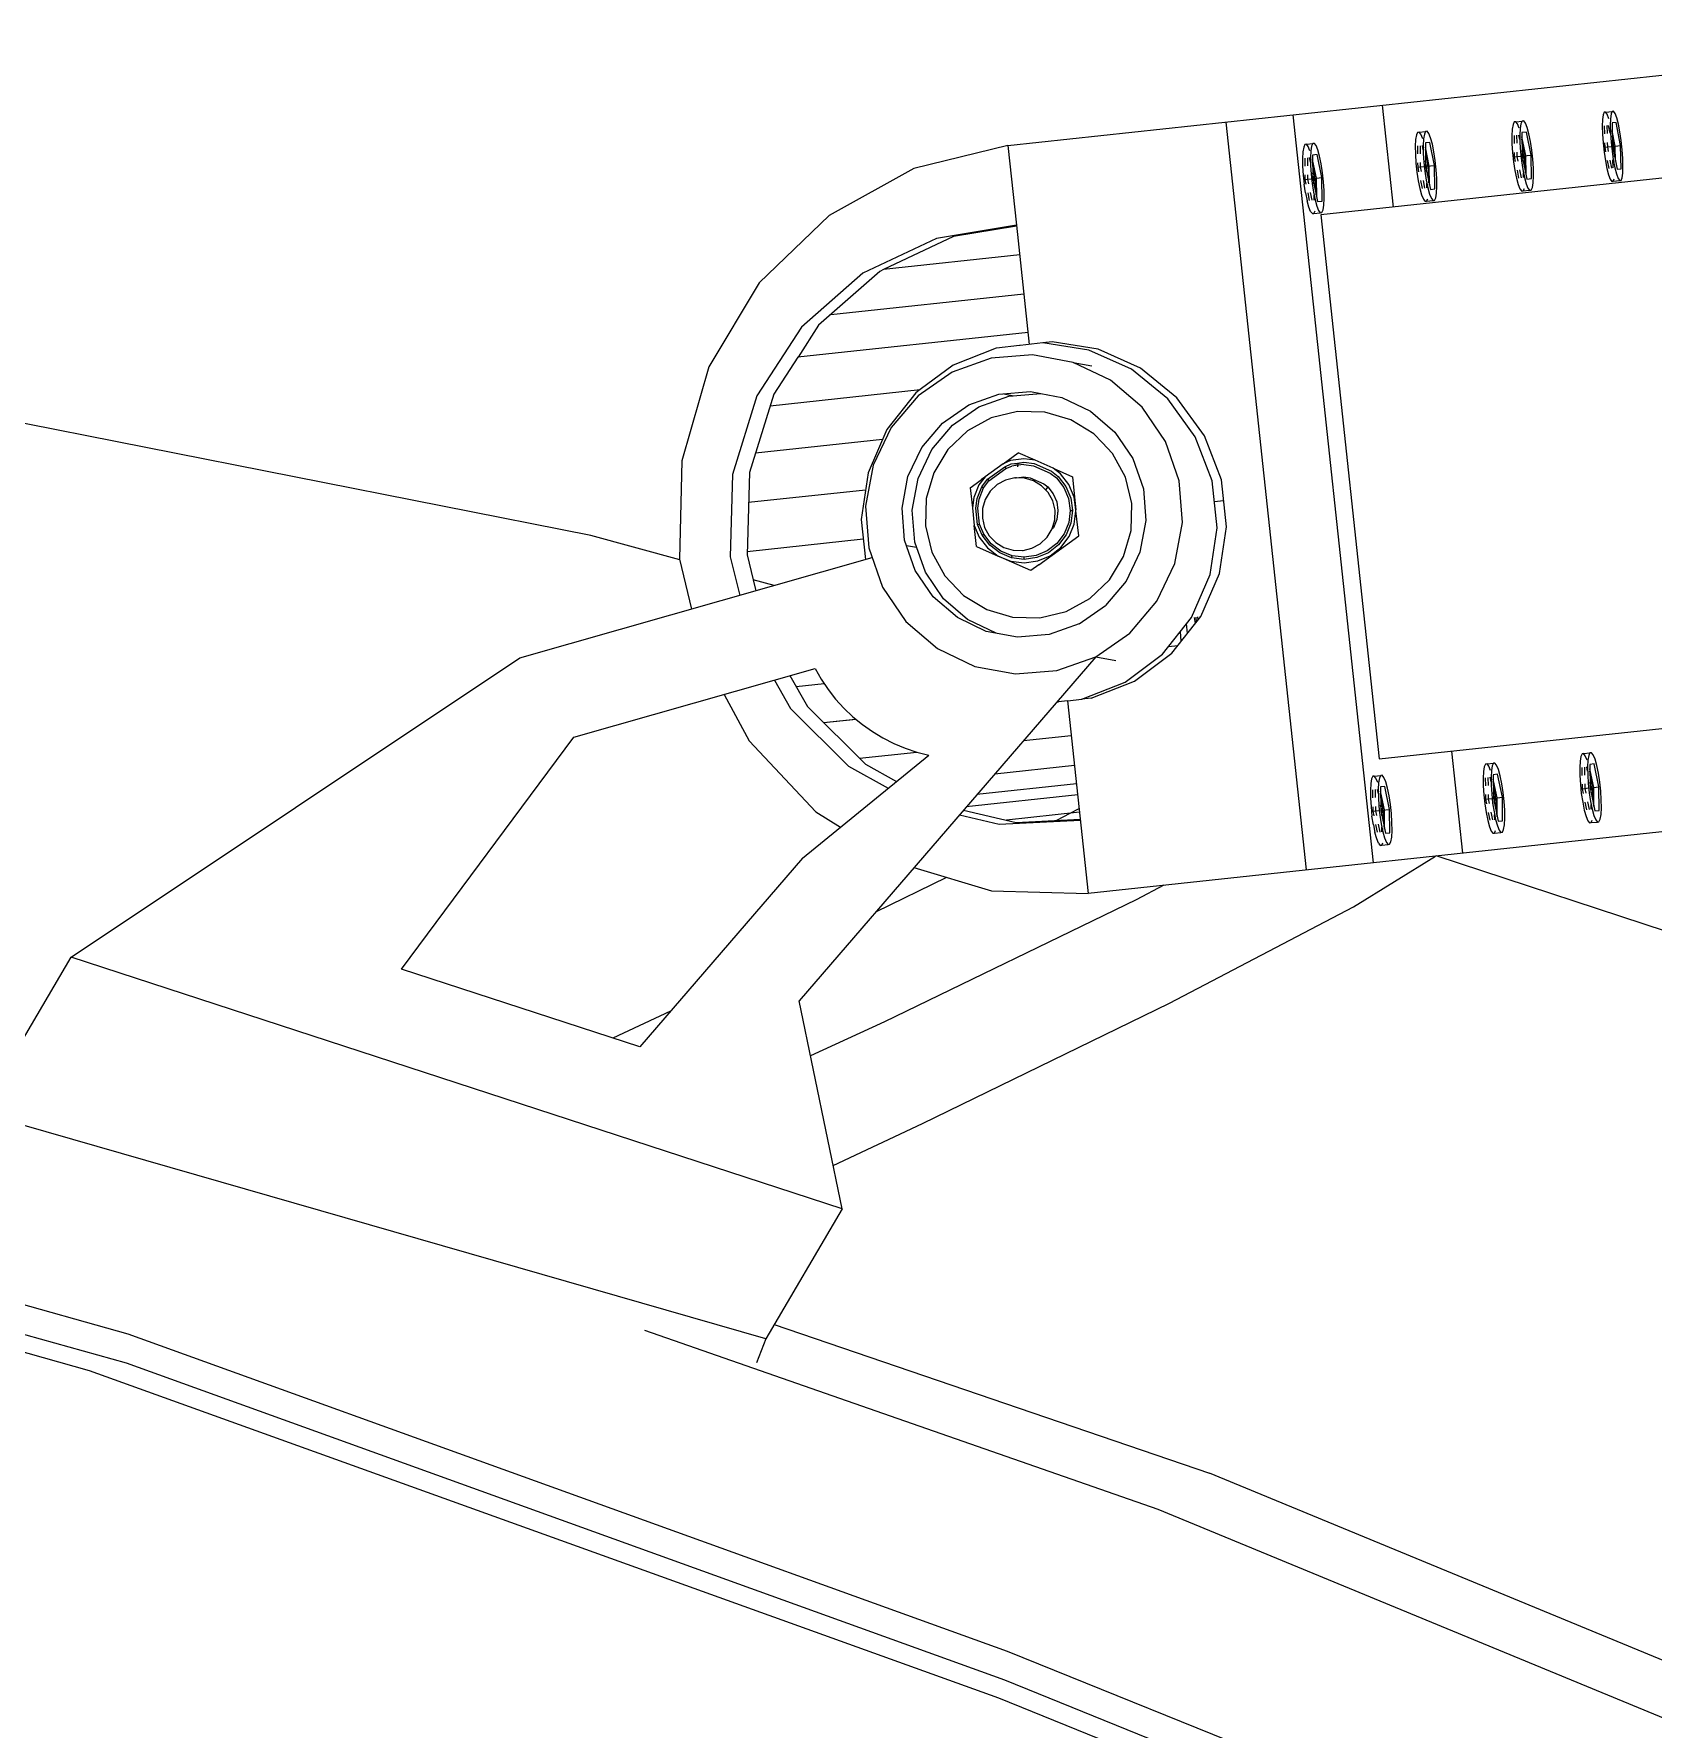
# Model space of a CAD drawing. Header units: millimetres. Extents: x 1010 to 1494, y -119 to 564.
# Drawn here: x 1394.0381 to 1394.1791, y 476.6996 to 476.8472 of the extents above; entities that cross this region are included whole.
import ezdxf

# ---------------------------------------------------------------- set-up
doc = ezdxf.new("R2010")
doc.units = ezdxf.units.MM
doc.layers.get('0').update_dxf_attribs({"lineweight": 9})
doc.layers.add('Edges', color=7, linetype='Continuous', lineweight=9)

# ---------------------------------------------------------------- blocks, each defined once
blk = doc.blocks.new('rs')
at = {"layer": 'Edges'}
for p, q in [((-69.0838, 47.9361), (-73.3637, 47.9361)), ((-70.6278, 47.9361), (-70.6278, 47.5155)), ((-70.259, 47.9361), (-70.259, 44.8514)), ((-69.9825, 47.9361), (-69.9825, 44.8514)), ((-69.0838, 47.9361), (-69.0838, 47.6075)), ((-69.0838, 47.9361), (-68.6902, 47.8836)), ((-68.6902, 47.8836), (-68.3235, 47.7295)), ((-71.5831, 47.7556), (-71.5792, 47.7819)), ((-71.5827, 47.6675), (-71.5745, 47.7632)), ((-71.5792, 47.7819), (-71.5744, 47.8005)), ((-71.5745, 47.7632), (-71.5582, 47.7632)), ((-71.5744, 47.8005), (-71.569, 47.81)), ((-71.569, 47.81), (-71.5634, 47.8099)), ((-71.5362, 47.81), (-71.5634, 47.8099)), ((-71.5634, 47.8099), (-71.5581, 47.8)), ((-71.5582, 47.7632), (-71.55, 47.6675)), ((-71.5581, 47.8), (-71.5533, 47.781)), ((-71.5533, 47.781), (-71.5494, 47.7544)), ((-71.5464, 47.7819), (-71.5416, 47.8005)), ((-71.5416, 47.8005), (-71.5362, 47.81)), ((-71.5362, 47.81), (-71.5306, 47.8098)), ((-71.5306, 47.8098), (-71.5253, 47.8)), ((-71.5253, 47.8), (-71.5205, 47.781)), ((-71.5205, 47.781), (-71.5166, 47.7544)), ((-71.2141, 47.7556), (-71.2097, 47.7819)), ((-71.2136, 47.6675), (-71.2044, 47.7632)), ((-71.2097, 47.7819), (-71.2042, 47.8005)), ((-71.2044, 47.7632), (-71.1859, 47.7632)), ((-71.2042, 47.8005), (-71.1982, 47.81)), ((-71.1982, 47.81), (-71.1919, 47.8098)), ((-71.1655, 47.81), (-71.1919, 47.8098)), ((-71.1919, 47.8098), (-71.1859, 47.8)), ((-71.1859, 47.8), (-71.1805, 47.781)), ((-71.1859, 47.7632), (-71.1767, 47.6675)), ((-71.1805, 47.781), (-71.1761, 47.7544)), ((-71.177, 47.7819), (-71.1715, 47.8005)), ((-71.1715, 47.8005), (-71.1655, 47.81)), ((-71.1655, 47.81), (-71.1592, 47.8098)), ((-71.1592, 47.8098), (-71.1532, 47.8)), ((-71.1532, 47.8), (-71.1478, 47.781)), ((-71.1478, 47.781), (-71.1434, 47.7544)), ((-70.8156, 47.7556), (-70.8112, 47.7819)), ((-70.8151, 47.6675), (-70.8059, 47.7632)), ((-70.8112, 47.7819), (-70.8057, 47.8005)), ((-70.8059, 47.7632), (-70.7875, 47.7632)), ((-70.8057, 47.8005), (-70.7997, 47.81)), ((-70.7997, 47.81), (-70.7934, 47.8098)), ((-70.767, 47.81), (-70.7934, 47.8098)), ((-70.7934, 47.8098), (-70.7874, 47.8)), ((-70.7875, 47.7632), (-70.7783, 47.6675)), ((-70.7874, 47.8), (-70.782, 47.781)), ((-70.782, 47.781), (-70.7776, 47.7544)), ((-70.7785, 47.7819), (-70.773, 47.8005)), ((-70.773, 47.8005), (-70.767, 47.81)), ((-70.767, 47.81), (-70.7607, 47.8098)), ((-70.7607, 47.8098), (-70.7547, 47.8)), ((-70.7547, 47.8), (-70.7493, 47.781)), ((-70.7493, 47.781), (-70.7449, 47.7544)), ((-70.3504, 47.7556), (-70.3459, 47.7819)), ((-70.3499, 47.6675), (-70.3407, 47.7632)), ((-70.3459, 47.7819), (-70.3405, 47.8005)), ((-70.3407, 47.7632), (-70.3222, 47.7632)), ((-70.3405, 47.8005), (-70.3345, 47.81)), ((-70.3345, 47.81), (-70.3282, 47.8098)), ((-70.3018, 47.81), (-70.3282, 47.8098)), ((-70.3282, 47.8098), (-70.3222, 47.8)), ((-70.3222, 47.8), (-70.3168, 47.781)), ((-70.3222, 47.7632), (-70.313, 47.6675)), ((-70.3168, 47.781), (-70.3124, 47.7544)), ((-70.3132, 47.7819), (-70.3078, 47.8005)), ((-70.3078, 47.8005), (-70.3018, 47.81)), ((-70.3018, 47.81), (-70.2955, 47.8098)), ((-70.2955, 47.8098), (-70.2895, 47.8)), ((-70.2895, 47.8), (-70.2841, 47.781)), ((-70.2841, 47.781), (-70.2797, 47.7544)), ((-71.5874, 47.687), (-71.5859, 47.7232)), ((-71.5859, 47.7232), (-71.5831, 47.7556)), ((-71.5608, 47.6675), (-71.5554, 47.7308)), ((-71.5546, 47.687), (-71.5536, 47.7102)), ((-71.5494, 47.7544), (-71.5467, 47.7218)), ((-71.5467, 47.7218), (-71.5453, 47.6855)), ((-71.5452, 47.7218), (-71.5425, 47.7544)), ((-71.5355, 47.7544), (-71.5328, 47.7218)), ((-71.5246, 47.7544), (-71.5218, 47.7218)), ((-71.5166, 47.7544), (-71.5139, 47.7218)), ((-71.5139, 47.7218), (-71.5125, 47.6855)), ((-71.2189, 47.687), (-71.2173, 47.7232)), ((-71.2173, 47.7232), (-71.2141, 47.7556)), ((-71.1918, 47.6675), (-71.1843, 47.7457)), ((-71.1862, 47.687), (-71.1846, 47.7232)), ((-71.1846, 47.7232), (-71.1833, 47.7359)), ((-71.1809, 47.6675), (-71.1788, 47.6891)), ((-71.1761, 47.7544), (-71.173, 47.7218)), ((-71.1743, 47.7359), (-71.1725, 47.7544)), ((-71.173, 47.7218), (-71.1714, 47.6855)), ((-71.1633, 47.7544), (-71.1602, 47.7218)), ((-71.1524, 47.7544), (-71.1493, 47.7218)), ((-71.1434, 47.7544), (-71.1403, 47.7218)), ((-71.1403, 47.7218), (-71.1387, 47.6855)), ((-70.8204, 47.687), (-70.8188, 47.7232)), ((-70.8188, 47.7232), (-70.8156, 47.7556)), ((-70.7933, 47.6675), (-70.7858, 47.7457)), ((-70.7877, 47.687), (-70.7861, 47.7232)), ((-70.7861, 47.7232), (-70.7848, 47.7359)), ((-70.7824, 47.6675), (-70.7803, 47.6891)), ((-70.7776, 47.7544), (-70.7745, 47.7218)), ((-70.7758, 47.7359), (-70.7741, 47.7544)), ((-70.7745, 47.7218), (-70.7729, 47.6855)), ((-70.7648, 47.7544), (-70.7617, 47.7218)), ((-70.7539, 47.7544), (-70.7508, 47.7218)), ((-70.7449, 47.7544), (-70.7418, 47.7218)), ((-70.7418, 47.7218), (-70.7402, 47.6855)), ((-70.3552, 47.687), (-70.3535, 47.7232)), ((-70.3535, 47.7232), (-70.3504, 47.7556)), ((-70.3281, 47.6675), (-70.3206, 47.7457)), ((-70.3225, 47.687), (-70.3208, 47.7232)), ((-70.3208, 47.7232), (-70.3196, 47.7359)), ((-70.3172, 47.6675), (-70.3151, 47.6891)), ((-70.3124, 47.7544), (-70.3093, 47.7218)), ((-70.3106, 47.7359), (-70.3088, 47.7544)), ((-70.3093, 47.7218), (-70.3077, 47.6855)), ((-70.2996, 47.7544), (-70.2965, 47.7218)), ((-70.2887, 47.7544), (-70.2856, 47.7218)), ((-70.2797, 47.7544), (-70.2766, 47.7218)), ((-70.2766, 47.7218), (-70.275, 47.6855)), ((-68.3235, 47.7295), (-68.0085, 47.4844)), ((-71.5874, 47.6495), (-71.5874, 47.687)), ((-71.586, 47.6132), (-71.5874, 47.6495)), ((-71.5745, 47.5718), (-71.5827, 47.6675)), ((-71.5608, 47.6675), (-71.5827, 47.6675)), ((-71.5554, 47.6041), (-71.5608, 47.6675)), ((-71.55, 47.6675), (-71.5608, 47.6675)), ((-71.55, 47.6675), (-71.5582, 47.5718)), ((-71.5546, 47.6495), (-71.5546, 47.687)), ((-71.5537, 47.6247), (-71.5546, 47.6495)), ((-71.5453, 47.648), (-71.5468, 47.6118)), ((-71.5453, 47.6855), (-71.5453, 47.648)), ((-71.5172, 47.6675), (-71.5453, 47.6675)), ((-71.5281, 47.6675), (-71.5298, 47.648)), ((-71.5297, 47.6855), (-71.5281, 47.6675)), ((-71.5172, 47.6675), (-71.5189, 47.648)), ((-71.5187, 47.6855), (-71.5172, 47.6675)), ((-71.5125, 47.648), (-71.514, 47.6118)), ((-71.5125, 47.6855), (-71.5125, 47.648)), ((-71.2189, 47.6495), (-71.2189, 47.687)), ((-71.2174, 47.6132), (-71.2189, 47.6495)), ((-71.2044, 47.5718), (-71.2136, 47.6675)), ((-71.1809, 47.6675), (-71.2136, 47.6675)), ((-71.1843, 47.5892), (-71.1918, 47.6675)), ((-71.1862, 47.6495), (-71.1862, 47.687)), ((-71.1847, 47.6132), (-71.1862, 47.6495)), ((-71.1767, 47.6675), (-71.1859, 47.5718)), ((-71.1788, 47.6458), (-71.1809, 47.6675)), ((-71.1714, 47.648), (-71.1731, 47.6118)), ((-71.1714, 47.6855), (-71.1714, 47.648)), ((-71.144, 47.6675), (-71.1714, 47.6675)), ((-71.1549, 47.6675), (-71.1568, 47.648)), ((-71.1567, 47.6855), (-71.1549, 47.6675)), ((-71.144, 47.6675), (-71.1459, 47.648)), ((-71.1458, 47.6855), (-71.144, 47.6675)), ((-71.1387, 47.648), (-71.1404, 47.6118)), ((-71.1387, 47.6855), (-71.1387, 47.648)), ((-70.8205, 47.6495), (-70.8204, 47.687)), ((-70.8189, 47.6132), (-70.8205, 47.6495)), ((-70.8059, 47.5718), (-70.8151, 47.6675)), ((-70.7824, 47.6675), (-70.8151, 47.6675)), ((-70.7858, 47.5892), (-70.7933, 47.6675)), ((-70.7878, 47.6495), (-70.7877, 47.687)), ((-70.7862, 47.6132), (-70.7878, 47.6495)), ((-70.7783, 47.6675), (-70.7875, 47.5718)), ((-70.7803, 47.6458), (-70.7824, 47.6675)), ((-70.7729, 47.648), (-70.7746, 47.6118)), ((-70.7729, 47.6855), (-70.7729, 47.648)), ((-70.7456, 47.6675), (-70.7729, 47.6675)), ((-70.7565, 47.6675), (-70.7583, 47.648)), ((-70.7582, 47.6855), (-70.7565, 47.6675)), ((-70.7456, 47.6675), (-70.7474, 47.648)), ((-70.7473, 47.6855), (-70.7456, 47.6675)), ((-70.7403, 47.648), (-70.7419, 47.6118)), ((-70.7402, 47.6855), (-70.7403, 47.648)), ((-70.3552, 47.6495), (-70.3552, 47.687)), ((-70.3536, 47.6132), (-70.3552, 47.6495)), ((-70.3407, 47.5718), (-70.3499, 47.6675)), ((-70.3172, 47.6675), (-70.3499, 47.6675)), ((-70.3206, 47.5892), (-70.3281, 47.6675)), ((-70.3225, 47.6495), (-70.3225, 47.687)), ((-70.3209, 47.6132), (-70.3225, 47.6495)), ((-70.313, 47.6675), (-70.3222, 47.5718)), ((-70.3151, 47.6458), (-70.3172, 47.6675)), ((-70.3077, 47.648), (-70.3094, 47.6118)), ((-70.3077, 47.6855), (-70.3077, 47.648)), ((-70.2803, 47.6675), (-70.3077, 47.6675)), ((-70.2912, 47.6675), (-70.2931, 47.648)), ((-70.293, 47.6855), (-70.2912, 47.6675)), ((-70.2803, 47.6675), (-70.2822, 47.648)), ((-70.2821, 47.6855), (-70.2803, 47.6675)), ((-70.2767, 47.6118), (-70.275, 47.648)), ((-70.275, 47.6855), (-70.275, 47.648)), ((-71.5833, 47.5806), (-71.586, 47.6132)), ((-71.5794, 47.5539), (-71.5833, 47.5806)), ((-71.5746, 47.535), (-71.5794, 47.5539)), ((-71.5582, 47.5718), (-71.5745, 47.5718)), ((-71.5535, 47.553), (-71.5583, 47.5344)), ((-71.5496, 47.5794), (-71.5535, 47.553)), ((-71.5468, 47.6118), (-71.5496, 47.5794)), ((-71.5424, 47.5794), (-71.5451, 47.6118)), ((-71.5329, 47.6118), (-71.5357, 47.5794)), ((-71.5207, 47.553), (-71.5255, 47.5344)), ((-71.522, 47.6118), (-71.5247, 47.5794)), ((-71.5168, 47.5794), (-71.5207, 47.553)), ((-71.514, 47.6118), (-71.5168, 47.5794)), ((-71.2143, 47.5806), (-71.2174, 47.6132)), ((-71.2099, 47.5539), (-71.2143, 47.5806)), ((-71.2045, 47.535), (-71.2099, 47.5539)), ((-71.1859, 47.5718), (-71.2044, 47.5718)), ((-71.1807, 47.553), (-71.1861, 47.5344)), ((-71.1833, 47.5991), (-71.1847, 47.6132)), ((-71.1762, 47.5794), (-71.1807, 47.553)), ((-71.1731, 47.6118), (-71.1762, 47.5794)), ((-71.1724, 47.5794), (-71.1743, 47.5991)), ((-71.1603, 47.6118), (-71.1634, 47.5794)), ((-71.148, 47.553), (-71.1534, 47.5344)), ((-71.1494, 47.6118), (-71.1525, 47.5794)), ((-71.1435, 47.5794), (-71.148, 47.553)), ((-71.1404, 47.6118), (-71.1435, 47.5794)), ((-70.8158, 47.5806), (-70.8189, 47.6132)), ((-70.8114, 47.5539), (-70.8158, 47.5806)), ((-70.806, 47.535), (-70.8114, 47.5539)), ((-70.7875, 47.5718), (-70.8059, 47.5718)), ((-70.7822, 47.553), (-70.7876, 47.5344)), ((-70.7848, 47.5991), (-70.7862, 47.6132)), ((-70.7778, 47.5794), (-70.7822, 47.553)), ((-70.7746, 47.6118), (-70.7778, 47.5794)), ((-70.7739, 47.5794), (-70.7758, 47.5991)), ((-70.7618, 47.6118), (-70.7649, 47.5794)), ((-70.7495, 47.553), (-70.7549, 47.5344)), ((-70.7509, 47.6118), (-70.754, 47.5794)), ((-70.7451, 47.5794), (-70.7495, 47.553)), ((-70.7419, 47.6118), (-70.7451, 47.5794)), ((-70.3505, 47.5806), (-70.3536, 47.6132)), ((-70.3461, 47.5539), (-70.3505, 47.5806)), ((-70.3407, 47.535), (-70.3461, 47.5539)), ((-70.3222, 47.5718), (-70.3407, 47.5718)), ((-70.317, 47.553), (-70.3224, 47.5344)), ((-70.3196, 47.5991), (-70.3209, 47.6132)), ((-70.3125, 47.5794), (-70.317, 47.553)), ((-70.3094, 47.6118), (-70.3125, 47.5794)), ((-70.3087, 47.5794), (-70.3106, 47.5991)), ((-70.2966, 47.6118), (-70.2997, 47.5794)), ((-70.2897, 47.5344), (-70.2843, 47.553)), ((-70.2857, 47.6118), (-70.2888, 47.5794)), ((-70.2843, 47.553), (-70.2798, 47.5794)), ((-70.2767, 47.6118), (-70.2798, 47.5794)), ((-69.0838, 47.6075), (-68.751, 47.5887)), ((-69.0838, 47.6075), (-69.0838, 47.1154)), ((-69.0838, 47.6036), (-68.8212, 47.5887)), ((-68.8212, 47.5887), (-68.5219, 47.4844)), ((-68.751, 47.5887), (-68.4358, 47.4788)), ((-73.3637, 47.5155), (-70.3291, 47.5155)), ((-71.5692, 47.5251), (-71.5746, 47.535)), ((-71.5637, 47.5249), (-71.5692, 47.5251)), ((-71.5583, 47.5344), (-71.5637, 47.5249)), ((-71.5364, 47.5251), (-71.5637, 47.5249)), ((-71.5364, 47.5251), (-71.5415, 47.5344)), ((-71.5309, 47.5249), (-71.5364, 47.5251)), ((-71.5255, 47.5344), (-71.5309, 47.5249)), ((-71.1984, 47.5251), (-71.2045, 47.535)), ((-71.1922, 47.5249), (-71.1984, 47.5251)), ((-71.1861, 47.5344), (-71.1922, 47.5249)), ((-71.1657, 47.5251), (-71.1922, 47.5249)), ((-71.1657, 47.5251), (-71.1714, 47.5344)), ((-71.1595, 47.5249), (-71.1657, 47.5251)), ((-71.1534, 47.5344), (-71.1595, 47.5249)), ((-70.7999, 47.5251), (-70.806, 47.535)), ((-70.7937, 47.5249), (-70.7999, 47.5251)), ((-70.7876, 47.5344), (-70.7937, 47.5249)), ((-70.7672, 47.5251), (-70.7937, 47.5249)), ((-70.7672, 47.5251), (-70.7729, 47.5344)), ((-70.761, 47.5249), (-70.7672, 47.5251)), ((-70.7549, 47.5344), (-70.761, 47.5249)), ((-70.3347, 47.5251), (-70.3407, 47.535)), ((-70.3284, 47.5249), (-70.3347, 47.5251)), ((-70.3291, 47.5155), (-70.3291, 45.2721)), ((-70.3224, 47.5344), (-70.3284, 47.5249)), ((-70.302, 47.5251), (-70.3284, 47.5249)), ((-70.302, 47.5251), (-70.3077, 47.5344)), ((-70.2958, 47.5249), (-70.302, 47.5251)), ((-70.2897, 47.5344), (-70.2958, 47.5249)), ((-69.0838, 47.4844), (-68.5219, 47.4844)), ((-68.5219, 47.4844), (-68.5059, 47.4788)), ((-68.5059, 47.4788), (-68.2321, 47.2861)), ((-68.4358, 47.4788), (-68.1619, 47.2861)), ((-68.0085, 47.4844), (-67.7668, 47.165)), ((-68.2869, 47.3247), (-69.0838, 47.3247)), ((-68.2321, 47.2861), (-68.1357, 47.165)), ((-68.1619, 47.2861), (-67.9501, 47.0251)), ((-67.2113, 46.5281), (-64.8008, 47.2798)), ((-69.0838, 47.165), (-68.1337, 47.165)), ((-68.1337, 47.165), (-68.0202, 47.0251)), ((-67.7668, 47.165), (-67.6149, 46.793)), ((-69.5273, 46.9695), (-69.362, 47.0658)), ((-69.4893, 46.9695), (-69.3239, 47.0658)), ((-69.362, 47.0658), (-69.1776, 47.1155)), ((-69.3239, 47.0658), (-69.1396, 47.1155)), ((-69.255, 47.0231), (-69.0923, 47.0717)), ((-69.1776, 47.1155), (-69.1396, 47.1155)), ((-69.1396, 47.1155), (-69.0458, 47.1153)), ((-69.0923, 47.0717), (-68.9225, 47.0762)), ((-69.0458, 47.1153), (-69.0437, 47.1153)), ((-69.0437, 47.1153), (-68.9489, 47.1151)), ((-68.9489, 47.1151), (-68.9471, 47.1151)), ((-68.9471, 47.1151), (-68.7648, 47.0646)), ((-68.9225, 47.0762), (-68.7571, 47.0364)), ((-68.7648, 47.0646), (-68.7636, 47.0646)), ((-68.7636, 47.0646), (-68.6193, 46.979)), ((-69.3995, 46.9337), (-69.255, 47.0231)), ((-69.255, 47.0231), (-69.3296, 47.0005)), ((-68.7571, 47.0364), (-68.6074, 46.9548)), ((-68.0202, 47.0251), (-67.8864, 46.7155)), ((-67.9501, 47.0251), (-67.8162, 46.7155)), ((-69.6625, 46.833), (-69.5273, 46.9695)), ((-69.6245, 46.833), (-69.4893, 46.9695)), ((-69.5159, 46.8096), (-69.3995, 46.9337)), ((-69.0681, 46.9225), (-69.1088, 46.9101)), ((-68.9375, 46.926), (-69.0681, 46.9225)), ((-68.9578, 46.9254), (-68.9984, 46.9131)), ((-68.8102, 46.8953), (-68.9375, 46.926)), ((-68.6193, 46.979), (-68.5998, 46.9675)), ((-68.0003, 46.979), (-68.6193, 46.979)), ((-68.6074, 46.9548), (-68.4836, 46.8372)), ((-68.5998, 46.9675), (-68.4652, 46.8304)), ((-69.1933, 46.8851), (-69.3044, 46.8163)), ((-69.1088, 46.9101), (-69.1933, 46.8851)), ((-68.9781, 46.9136), (-69.1088, 46.9101)), ((-68.8509, 46.8829), (-68.9781, 46.9136)), ((-68.7357, 46.8202), (-68.8509, 46.8829)), ((-68.6951, 46.8325), (-68.8102, 46.8953)), ((-69.7582, 46.6657), (-69.6625, 46.833)), ((-69.7202, 46.6657), (-69.6245, 46.833)), ((-69.5963, 46.6593), (-69.5159, 46.8096)), ((-69.3044, 46.8163), (-69.394, 46.7208)), ((-69.3077, 46.7226), (-69.2195, 46.7902)), ((-69.2195, 46.7902), (-69.1169, 46.8327)), ((-69.1169, 46.8327), (-69.0068, 46.8472)), ((-69.0068, 46.8472), (-68.8963, 46.8327)), ((-68.8963, 46.8327), (-68.7937, 46.7902)), ((-68.7937, 46.7902), (-68.7056, 46.7226)), ((-68.6405, 46.7297), (-68.7357, 46.8202)), ((-68.5998, 46.742), (-68.6951, 46.8325)), ((-68.4836, 46.8372), (-68.3941, 46.6914)), ((-68.4652, 46.8304), (-68.3702, 46.6627)), ((-67.9199, 46.793), (-68.444, 46.793)), ((-67.6149, 46.793), (-67.5631, 46.3938)), ((-69.394, 46.7208), (-69.4558, 46.6052)), ((-69.3378, 46.6833), (-69.3077, 46.7226)), ((-68.7056, 46.7226), (-68.6379, 46.6344)), ((-68.5717, 46.6175), (-68.6405, 46.7297)), ((-68.531, 46.6299), (-68.5998, 46.742)), ((-67.8864, 46.7155), (-67.8406, 46.3806)), ((-67.8162, 46.7155), (-67.7704, 46.3806)), ((-69.808, 46.4789), (-69.7582, 46.6657)), ((-69.7699, 46.4789), (-69.7202, 46.6657)), ((-69.6352, 46.493), (-69.5963, 46.6593)), ((-69.3749, 46.6344), (-69.3378, 46.6833)), ((-69.057, 46.6405), (-68.9908, 46.6788)), ((-69.057, 46.6405), (-69.0112, 46.6514)), ((-69.0112, 46.6514), (-68.9555, 46.6499)), ((-68.9246, 46.6407), (-68.9908, 46.6788)), ((-68.9555, 46.6499), (-68.9246, 46.6407)), ((-68.3941, 46.6914), (-68.3451, 46.5274)), ((-68.3702, 46.6627), (-68.3213, 46.4758)), ((-69.4558, 46.6052), (-69.4858, 46.4773)), ((-69.4174, 46.5318), (-69.3749, 46.6344)), ((-69.1268, 46.6002), (-69.2015, 46.5572)), ((-69.1547, 46.5738), (-69.1268, 46.6002)), ((-69.1183, 46.5888), (-69.1436, 46.5648)), ((-69.1126, 46.5817), (-69.1364, 46.5593)), ((-69.1268, 46.6002), (-69.057, 46.6405)), ((-69.0516, 46.6272), (-69.1183, 46.5888)), ((-69.048, 46.619), (-69.1126, 46.5817)), ((-69.0096, 46.6372), (-69.0516, 46.6272)), ((-69.0083, 46.6285), (-69.048, 46.619)), ((-69.0033, 46.5778), (-69.029, 46.5717)), ((-68.9833, 46.6365), (-69.0096, 46.6372)), ((-68.9833, 46.6353), (-69.0096, 46.6372)), ((-69.0083, 46.6285), (-68.9835, 46.628)), ((-69.005, 46.5727), (-68.9727, 46.577)), ((-68.9727, 46.577), (-69.0033, 46.5778)), ((-69.0033, 46.5778), (-69.003, 46.573)), ((-69.0012, 46.5732), (-69.0033, 46.5778)), ((-68.9837, 46.6208), (-68.9836, 46.6239)), ((-68.9835, 46.628), (-68.9836, 46.6258)), ((-68.9836, 46.6239), (-68.9836, 46.6258)), ((-68.9833, 46.6353), (-68.9835, 46.628)), ((-68.9835, 46.628), (-68.9587, 46.6271)), ((-68.9577, 46.6358), (-68.9833, 46.6365)), ((-68.9833, 46.6353), (-68.9833, 46.6365)), ((-68.9577, 46.6358), (-68.9833, 46.6353)), ((-68.9727, 46.577), (-68.9686, 46.5778)), ((-68.9662, 46.5778), (-68.9686, 46.5778)), ((-68.9662, 46.5778), (-68.9274, 46.5727)), ((-68.9331, 46.6195), (-68.9587, 46.6271)), ((-68.9301, 46.6276), (-68.9577, 46.6358)), ((-68.9301, 46.6276), (-68.9331, 46.6195)), ((-68.8593, 46.5768), (-68.9331, 46.6195)), ((-68.8543, 46.5838), (-68.9301, 46.6276)), ((-68.9246, 46.6407), (-68.8454, 46.5949)), ((-68.8543, 46.5838), (-68.8593, 46.5768)), ((-68.8347, 46.5508), (-68.8593, 46.5768)), ((-68.828, 46.556), (-68.8543, 46.5838)), ((-68.8454, 46.5949), (-68.8165, 46.5644)), ((-68.8439, 46.5933), (-68.8294, 46.585)), ((-68.8059, 46.5721), (-68.8294, 46.585)), ((-68.6379, 46.6344), (-68.5954, 46.5318)), ((-68.534, 46.4914), (-68.5717, 46.6175)), ((-68.4933, 46.5037), (-68.531, 46.6299)), ((-68.3521, 46.5934), (-67.8697, 46.5934)), ((-69.4319, 46.4217), (-69.4174, 46.5318)), ((-69.2015, 46.5572), (-69.2013, 46.4733)), ((-69.1998, 46.473), (-69.1839, 46.5264)), ((-69.1708, 46.5206), (-69.1857, 46.4708)), ((-69.1839, 46.5264), (-69.1547, 46.5738)), ((-69.1624, 46.517), (-69.1766, 46.4694)), ((-69.1436, 46.5648), (-69.1708, 46.5206)), ((-69.1364, 46.5593), (-69.1624, 46.517)), ((-69.097, 46.5271), (-69.116, 46.4962)), ((-69.0821, 46.541), (-69.097, 46.5271)), ((-69.0967, 46.5271), (-69.086, 46.5158)), ((-69.0959, 46.5029), (-69.0721, 46.5339)), ((-69.029, 46.5717), (-69.0821, 46.541)), ((-69.0721, 46.5339), (-69.0411, 46.5577)), ((-69.0411, 46.5577), (-69.005, 46.5727)), ((-68.9274, 46.5727), (-68.8913, 46.5577)), ((-68.8913, 46.5577), (-68.8602, 46.5339)), ((-68.8602, 46.5339), (-68.8364, 46.5029)), ((-68.828, 46.556), (-68.8347, 46.5508)), ((-68.811, 46.5068), (-68.8347, 46.5508)), ((-68.8033, 46.5103), (-68.828, 46.556)), ((-68.8165, 46.5644), (-68.79, 46.5154)), ((-68.8024, 46.4706), (-68.811, 46.5068)), ((-68.7802, 46.5572), (-68.8059, 46.5721)), ((-68.7941, 46.4717), (-68.8033, 46.5103)), ((-68.79, 46.5154), (-68.78, 46.4737)), ((-68.7802, 46.5572), (-68.78, 46.4737)), ((-68.5954, 46.5318), (-68.5809, 46.4217)), ((-68.3451, 46.5274), (-68.3399, 46.3565)), ((-67.5635, 46.3903), (-67.2113, 46.5281)), ((-69.8084, 46.2855), (-69.808, 46.4789)), ((-69.7704, 46.2855), (-69.7699, 46.4789)), ((-69.63, 46.3221), (-69.6352, 46.493)), ((-69.4858, 46.4773), (-69.4818, 46.3458)), ((-69.2013, 46.4733), (-69.2013, 46.4204)), ((-69.2013, 46.4204), (-69.1998, 46.473)), ((-69.1857, 46.4708), (-69.1871, 46.4202)), ((-69.1766, 46.4694), (-69.1779, 46.4197)), ((-69.1264, 46.4613), (-69.1276, 46.4257)), ((-69.116, 46.4962), (-69.1264, 46.4613)), ((-69.116, 46.428), (-69.1109, 46.4668)), ((-69.1109, 46.4668), (-69.0959, 46.5029)), ((-68.8364, 46.5029), (-68.8215, 46.4668)), ((-68.8215, 46.4668), (-68.8164, 46.428)), ((-68.8024, 46.4045), (-68.8024, 46.4706)), ((-68.7941, 46.4032), (-68.7941, 46.4717)), ((-68.78, 46.4737), (-68.78, 46.4009)), ((-68.53, 46.3599), (-68.534, 46.4914)), ((-68.4893, 46.3722), (-68.4933, 46.5037)), ((-68.3213, 46.4758), (-68.3216, 46.3102)), ((-69.7701, 46.3938), (-69.8081, 46.3938)), ((-69.4174, 46.3116), (-69.4319, 46.4217)), ((-69.2015, 46.314), (-69.2013, 46.417)), ((-69.2013, 46.417), (-69.2013, 46.4204)), ((-69.1885, 46.3632), (-69.2013, 46.417)), ((-69.1871, 46.4202), (-69.1871, 46.4187)), ((-69.1855, 46.4188), (-69.1871, 46.4202)), ((-69.1871, 46.4187), (-69.1842, 46.419)), ((-69.1871, 46.4187), (-69.1751, 46.3683)), ((-69.1855, 46.4202), (-69.1842, 46.4202)), ((-69.1842, 46.419), (-69.1855, 46.4188)), ((-69.1842, 46.4202), (-69.1824, 46.4192)), ((-69.1824, 46.4192), (-69.1842, 46.419)), ((-69.1804, 46.4194), (-69.1824, 46.4192)), ((-69.1779, 46.4197), (-69.1804, 46.4194)), ((-69.1779, 46.4197), (-69.1664, 46.3715)), ((-69.1751, 46.3683), (-69.1504, 46.3226)), ((-69.1664, 46.3715), (-69.1428, 46.3278)), ((-69.1276, 46.4257), (-69.119, 46.3896)), ((-69.1273, 46.4257), (-69.1273, 46.4194)), ((-69.119, 46.3896), (-69.1015, 46.3574)), ((-69.1109, 46.3892), (-69.116, 46.428)), ((-69.0959, 46.3531), (-69.1109, 46.3892)), ((-68.8215, 46.3892), (-68.8364, 46.3531)), ((-68.8164, 46.428), (-68.8215, 46.3892)), ((-68.8151, 46.362), (-68.8024, 46.4045)), ((-68.8075, 46.3581), (-68.7941, 46.4032)), ((-68.7941, 46.4032), (-68.8024, 46.4045)), ((-68.78, 46.4009), (-68.7945, 46.3522)), ((-68.7802, 46.314), (-68.78, 46.4009)), ((-68.5809, 46.4217), (-68.5954, 46.3116)), ((-68.5193, 46.2443), (-68.4893, 46.3722)), ((-68.3214, 46.3938), (-67.8424, 46.3938)), ((-67.8406, 46.3806), (-67.8548, 46.2764)), ((-67.7704, 46.3806), (-67.7925, 46.2193)), ((-67.5631, 46.3938), (-67.5902, 46.1845)), ((-69.581, 46.1581), (-69.63, 46.3221)), ((-69.4818, 46.3458), (-69.4441, 46.2197)), ((-69.3749, 46.2089), (-69.4174, 46.3116)), ((-69.0257, 46.2125), (-69.2015, 46.314)), ((-69.162, 46.3143), (-69.1885, 46.3632)), ((-69.1237, 46.2738), (-69.162, 46.3143)), ((-69.1504, 46.3226), (-69.1147, 46.2849)), ((-69.1428, 46.3278), (-69.1087, 46.2917)), ((-69.1015, 46.3574), (-69.0959, 46.3531)), ((-69.0721, 46.3221), (-69.0959, 46.3531)), ((-69.0411, 46.2982), (-69.0721, 46.3221)), ((-69.005, 46.2833), (-69.0411, 46.2982)), ((-68.8913, 46.2982), (-68.9274, 46.2833)), ((-68.8602, 46.3221), (-68.8913, 46.2982)), ((-68.8772, 46.2853), (-68.8412, 46.3194)), ((-68.8725, 46.2781), (-68.8348, 46.3138)), ((-68.7802, 46.314), (-68.8636, 46.2657)), ((-68.8237, 46.3048), (-68.8636, 46.2657)), ((-68.8364, 46.3531), (-68.8602, 46.3221)), ((-68.8412, 46.3194), (-68.8151, 46.362)), ((-68.8348, 46.3138), (-68.8075, 46.3581)), ((-68.7945, 46.3522), (-68.8237, 46.3048)), ((-68.8075, 46.3581), (-68.8151, 46.362)), ((-68.5954, 46.3116), (-68.6379, 46.2089)), ((-68.5599, 46.232), (-68.53, 46.3599)), ((-68.4945, 46.35), (-68.5352, 46.3377)), ((-68.3399, 46.3565), (-68.3788, 46.1902)), ((-66.8688, 46.0604), (-68.3496, 46.3151)), ((-69.7594, 46.0985), (-69.8084, 46.2855)), ((-69.7214, 46.0985), (-69.7704, 46.2855)), ((-69.0763, 46.2447), (-69.1237, 46.2738)), ((-69.1147, 46.2849), (-69.0704, 46.2577)), ((-69.1087, 46.2917), (-69.0664, 46.2657)), ((-69.023, 46.2288), (-69.0763, 46.2447)), ((-69.0704, 46.2577), (-69.0207, 46.2428)), ((-69.0664, 46.2657), (-69.0189, 46.2515)), ((-68.9673, 46.2272), (-69.023, 46.2288)), ((-69.0207, 46.2428), (-68.9687, 46.2414)), ((-69.0189, 46.2515), (-68.9692, 46.2501)), ((-68.9686, 46.2782), (-69.005, 46.2833)), ((-68.9909, 46.1924), (-68.8636, 46.2657)), ((-68.9692, 46.2501), (-68.9209, 46.2616)), ((-68.9687, 46.2414), (-68.9692, 46.2501)), ((-68.9687, 46.2414), (-68.9182, 46.2534)), ((-68.9662, 46.2782), (-68.9686, 46.2782)), ((-68.9131, 46.2401), (-68.9673, 46.2272)), ((-68.9274, 46.2833), (-68.9662, 46.2782)), ((-68.9209, 46.2616), (-68.8772, 46.2853)), ((-68.9182, 46.2534), (-68.9209, 46.2616)), ((-68.9182, 46.2534), (-68.8725, 46.2781)), ((-68.8636, 46.2657), (-68.9131, 46.2401)), ((-68.6218, 46.1163), (-68.5599, 46.232)), ((-68.5811, 46.1287), (-68.5193, 46.2443)), ((-67.9372, 46.2442), (-67.8548, 46.2764)), ((-67.8548, 46.2764), (-67.861, 46.2311)), ((-69.4915, 46.0124), (-69.581, 46.1581)), ((-69.4441, 46.2197), (-69.3753, 46.1075)), ((-69.3073, 46.1208), (-69.3749, 46.2089)), ((-69.0257, 46.2125), (-68.9909, 46.1924)), ((-68.6379, 46.2089), (-68.7056, 46.1208)), ((-68.3788, 46.1902), (-68.4592, 46.0399)), ((-69.6644, 45.9308), (-69.7594, 46.0985)), ((-69.6264, 45.9308), (-69.7214, 46.0985)), ((-69.3753, 46.1075), (-69.28, 46.017)), ((-69.2191, 46.0532), (-69.3073, 46.1208)), ((-68.7056, 46.1208), (-68.7937, 46.0532)), ((-68.7113, 46.0209), (-68.6218, 46.1163)), ((-68.6707, 46.0332), (-68.5811, 46.1287)), ((-69.1169, 46.0107), (-69.2191, 46.0532)), ((-68.7937, 46.0532), (-68.8963, 46.0107)), ((-68.8219, 45.9525), (-68.7113, 46.0209)), ((-68.7818, 45.9645), (-68.6707, 46.0332)), ((-68.4592, 46.0399), (-68.5756, 45.9158)), ((-64.9074, 45.0369), (-66.8688, 46.0604)), ((-69.3677, 45.8947), (-69.4915, 46.0124)), ((-69.1649, 45.9542), (-69.28, 46.017)), ((-69.1649, 45.9542), (-69.0376, 45.9236)), ((-69.0068, 45.9962), (-69.1169, 46.0107)), ((-68.8963, 46.0107), (-69.0068, 45.9962)), ((-68.907, 45.9271), (-68.7818, 45.9645)), ((-69.5298, 45.7938), (-69.6644, 45.9308)), ((-69.6598, 45.9308), (-69.6595, 45.9258)), ((-69.6519, 45.918), (-69.6519, 45.9308)), ((-69.6445, 45.9106), (-69.6445, 45.9308)), ((-69.6367, 45.9301), (-69.6385, 45.9045)), ((-69.4918, 45.7938), (-69.6264, 45.9308)), ((-69.6028, 45.8681), (-69.6028, 45.9068)), ((-69.218, 45.8131), (-69.3677, 45.8947)), ((-69.0376, 45.9236), (-68.907, 45.9271)), ((-68.5756, 45.9158), (-68.7201, 45.8264)), ((-68.068, 45.8881), (-68.0882, 45.8418)), ((-67.054, 45.7138), (-68.068, 45.8881)), ((-69.5738, 45.8386), (-69.5747, 45.8782)), ((-69.5197, 45.8222), (-69.5578, 45.8222)), ((-69.218, 45.8131), (-69.298, 45.7889)), ((-69.0526, 45.7733), (-69.218, 45.8131)), ((-69.218, 45.8131), (-67.8575, 44.5404)), ((-68.7201, 45.8264), (-68.8828, 45.7778)), ((-68.0882, 45.8418), (-68.1117, 45.797)), ((-67.983, 45.8222), (-68.0985, 45.8222)), ((-67.9624, 45.87), (-68.0202, 45.7362)), ((-67.8971, 45.8587), (-67.9501, 45.7362)), ((-67.6852, 45.8223), (-67.7668, 45.6226)), ((-69.3649, 45.6967), (-69.5298, 45.7938)), ((-69.3268, 45.6967), (-69.4918, 45.7938)), ((-68.8828, 45.7778), (-69.0526, 45.7733)), ((-68.1385, 45.7541), (-68.1682, 45.7133)), ((-68.1117, 45.797), (-68.1385, 45.7541)), ((-69.1807, 45.6462), (-69.3649, 45.6967)), ((-69.1427, 45.6462), (-69.3268, 45.6967)), ((-68.2008, 45.6748), (-68.2362, 45.6388)), ((-68.0202, 45.7362), (-68.2321, 45.4752)), ((-68.1682, 45.7133), (-68.2008, 45.6748)), ((-67.9501, 45.7362), (-68.1619, 45.4752)), ((-66.2497, 44.8433), (-67.054, 45.7138)), ((-69.1807, 45.6462), (-69.1427, 45.6462)), ((-69.0838, 45.646), (-69.1427, 45.6462)), ((-69.0838, 45.646), (-69.0838, 44.8514)), ((-69.0838, 45.646), (-69.0458, 45.646)), ((-69.0393, 45.6459), (-69.0458, 45.646)), ((-68.2741, 45.6055), (-68.3142, 45.575)), ((-68.2362, 45.6388), (-68.2741, 45.6055)), ((-68.2129, 45.6625), (-68.08, 45.6625)), ((-68.0786, 45.6642), (-68.2112, 45.6642)), ((-67.7668, 45.6226), (-68.0085, 45.3032)), ((-68.3565, 45.5476), (-68.4007, 45.5234)), ((-68.3142, 45.575), (-68.3565, 45.5476)), ((-68.8862, 45.5028), (-69.0838, 45.5028)), ((-68.446, 45.5028), (-68.4938, 45.485)), ((-67.9331, 45.1199), (-68.4938, 45.485)), ((-68.4007, 45.5234), (-68.446, 45.5028)), ((-68.2097, 45.5028), (-68.446, 45.5028)), ((-68.2321, 45.4752), (-68.3506, 45.3918)), ((-68.1619, 45.4752), (-68.3142, 45.368)), ((-68.7552, 45.3802), (-69.0838, 45.3802)), ((-70.3291, 45.2721), (-73.3637, 45.2721)), ((-70.6278, 45.2721), (-70.6278, 44.8514)), ((-69.0838, 45.3032), (-68.6729, 45.3032)), ((-69.0838, 45.2576), (-68.6242, 45.2576)), ((-68.0085, 45.3032), (-68.1024, 45.2301)), ((-71.2097, 45.1762), (-71.2042, 45.1948)), ((-71.2042, 45.1948), (-71.1982, 45.2043)), ((-71.1982, 45.2043), (-71.1919, 45.2041)), ((-71.1655, 45.2043), (-71.1919, 45.2041)), ((-71.1919, 45.2041), (-71.1859, 45.1942)), ((-71.1859, 45.1942), (-71.1805, 45.1753)), ((-71.177, 45.1762), (-71.1715, 45.1948)), ((-71.1715, 45.1948), (-71.1655, 45.2043)), ((-71.1655, 45.2043), (-71.1592, 45.2041)), ((-71.1592, 45.2041), (-71.1532, 45.1942)), ((-71.1532, 45.1942), (-71.1478, 45.1753)), ((-70.8112, 45.1762), (-70.8057, 45.1948)), ((-70.8057, 45.1948), (-70.7997, 45.2043)), ((-70.7997, 45.2043), (-70.7934, 45.2041)), ((-70.767, 45.2043), (-70.7934, 45.2041)), ((-70.7934, 45.2041), (-70.7874, 45.1942)), ((-70.7874, 45.1942), (-70.782, 45.1753)), ((-70.7785, 45.1762), (-70.773, 45.1948)), ((-70.773, 45.1948), (-70.767, 45.2043)), ((-70.767, 45.2043), (-70.7607, 45.2041)), ((-70.7607, 45.2041), (-70.7547, 45.1942)), ((-70.7547, 45.1942), (-70.7493, 45.1753)), ((-70.3459, 45.1762), (-70.3405, 45.1948)), ((-70.3405, 45.1948), (-70.3345, 45.2043)), ((-70.3345, 45.2043), (-70.3282, 45.2041)), ((-70.3018, 45.2043), (-70.3282, 45.2041)), ((-70.3282, 45.2041), (-70.3222, 45.1942)), ((-70.3222, 45.1942), (-70.3168, 45.1753)), ((-70.3132, 45.1762), (-70.3078, 45.1948)), ((-70.3078, 45.1948), (-70.3018, 45.2043)), ((-70.3018, 45.2043), (-70.2955, 45.2041)), ((-70.2955, 45.2041), (-70.2895, 45.1942)), ((-70.2895, 45.1942), (-70.2841, 45.1753)), ((-69.0454, 45.1861), (-69.0838, 45.2012)), ((-69.0838, 45.1861), (-68.7823, 45.1861)), ((-68.9874, 45.1632), (-69.0454, 45.1861)), ((-68.6114, 45.2457), (-68.8212, 45.1725)), ((-68.5924, 45.2279), (-68.751, 45.1725)), ((-71.2189, 45.0813), (-71.2173, 45.1174)), ((-71.2173, 45.1174), (-71.2141, 45.1498)), ((-71.2141, 45.1498), (-71.2097, 45.1762)), ((-71.2136, 45.0618), (-71.2044, 45.1575)), ((-71.2044, 45.1575), (-71.1859, 45.1575)), ((-71.1918, 45.0618), (-71.1843, 45.14)), ((-71.1862, 45.0813), (-71.1846, 45.1174)), ((-71.1859, 45.1575), (-71.1767, 45.0618)), ((-71.1846, 45.1174), (-71.1833, 45.1302)), ((-71.1805, 45.1753), (-71.1761, 45.1486)), ((-71.1761, 45.1486), (-71.173, 45.1161)), ((-71.1743, 45.1301), (-71.1725, 45.1486)), ((-71.173, 45.1161), (-71.1714, 45.0798)), ((-71.1633, 45.1486), (-71.1602, 45.1161)), ((-71.1524, 45.1486), (-71.1493, 45.1161)), ((-71.1478, 45.1753), (-71.1434, 45.1486)), ((-71.1434, 45.1486), (-71.1403, 45.1161)), ((-71.1403, 45.1161), (-71.1387, 45.0798)), ((-70.8204, 45.0813), (-70.8188, 45.1174)), ((-70.8188, 45.1174), (-70.8156, 45.1498)), ((-70.8156, 45.1498), (-70.8112, 45.1762)), ((-70.8151, 45.0618), (-70.8059, 45.1575)), ((-70.8059, 45.1575), (-70.7875, 45.1575)), ((-70.7933, 45.0618), (-70.7858, 45.14)), ((-70.7877, 45.0813), (-70.7861, 45.1174)), ((-70.7875, 45.1575), (-70.7783, 45.0618)), ((-70.7861, 45.1174), (-70.7848, 45.1302)), ((-70.782, 45.1753), (-70.7776, 45.1486)), ((-70.7776, 45.1486), (-70.7745, 45.1161)), ((-70.7758, 45.1301), (-70.7741, 45.1486)), ((-70.7745, 45.1161), (-70.7729, 45.0798)), ((-70.7648, 45.1486), (-70.7617, 45.1161)), ((-70.7539, 45.1486), (-70.7508, 45.1161)), ((-70.7493, 45.1753), (-70.7449, 45.1486)), ((-70.7449, 45.1486), (-70.7418, 45.1161)), ((-70.7418, 45.1161), (-70.7402, 45.0798)), ((-70.3552, 45.0813), (-70.3535, 45.1174)), ((-70.3535, 45.1174), (-70.3504, 45.1498)), ((-70.3504, 45.1498), (-70.3459, 45.1762)), ((-70.3499, 45.0618), (-70.3407, 45.1575)), ((-70.3407, 45.1575), (-70.3222, 45.1575)), ((-70.3281, 45.0618), (-70.3206, 45.14)), ((-70.3225, 45.0813), (-70.3208, 45.1174)), ((-70.3222, 45.1575), (-70.313, 45.0618)), ((-70.3208, 45.1174), (-70.3196, 45.1302)), ((-70.3168, 45.1753), (-70.3124, 45.1486)), ((-70.3124, 45.1486), (-70.3093, 45.1161)), ((-70.3106, 45.1301), (-70.3088, 45.1486)), ((-70.3093, 45.1161), (-70.3077, 45.0798)), ((-70.2996, 45.1486), (-70.2965, 45.1161)), ((-70.2887, 45.1486), (-70.2856, 45.1161)), ((-70.2841, 45.1753), (-70.2797, 45.1486)), ((-70.2797, 45.1486), (-70.2766, 45.1161)), ((-70.2766, 45.1161), (-70.275, 45.0798)), ((-68.8212, 45.1725), (-69.0838, 45.1577)), ((-68.751, 45.1725), (-69.0838, 45.1538)), ((-67.9331, 45.1199), (-67.1872, 44.4221)), ((-71.2189, 45.0438), (-71.2189, 45.0813)), ((-71.2044, 44.966), (-71.2136, 45.0618)), ((-71.1809, 45.0618), (-71.2136, 45.0618)), ((-71.1843, 44.9835), (-71.1918, 45.0618)), ((-71.1862, 45.0438), (-71.1862, 45.0813)), ((-71.1767, 45.0618), (-71.1859, 44.966)), ((-71.1809, 45.0618), (-71.1788, 45.0834)), ((-71.1788, 45.0401), (-71.1809, 45.0618)), ((-71.1714, 45.0798), (-71.1714, 45.0423)), ((-71.144, 45.0618), (-71.1714, 45.0618)), ((-71.1549, 45.0618), (-71.1568, 45.0423)), ((-71.1567, 45.0798), (-71.1549, 45.0618)), ((-71.144, 45.0618), (-71.1459, 45.0423)), ((-71.1458, 45.0798), (-71.144, 45.0618)), ((-71.1387, 45.0798), (-71.1387, 45.0423)), ((-70.8205, 45.0438), (-70.8204, 45.0813)), ((-70.8059, 44.966), (-70.8151, 45.0618)), ((-70.7824, 45.0618), (-70.8151, 45.0618)), ((-70.7858, 44.9835), (-70.7933, 45.0618)), ((-70.7878, 45.0438), (-70.7877, 45.0813)), ((-70.7783, 45.0618), (-70.7875, 44.966)), ((-70.7824, 45.0618), (-70.7803, 45.0834)), ((-70.7803, 45.0401), (-70.7824, 45.0618)), ((-70.7729, 45.0798), (-70.7729, 45.0423)), ((-70.7456, 45.0618), (-70.7729, 45.0618)), ((-70.7565, 45.0618), (-70.7583, 45.0423)), ((-70.7582, 45.0798), (-70.7565, 45.0618)), ((-70.7456, 45.0618), (-70.7474, 45.0423)), ((-70.7473, 45.0798), (-70.7456, 45.0618)), ((-70.7402, 45.0798), (-70.7403, 45.0423)), ((-70.3552, 45.0438), (-70.3552, 45.0813)), ((-70.3407, 44.966), (-70.3499, 45.0618)), ((-70.3172, 45.0618), (-70.3499, 45.0618)), ((-70.3206, 44.9835), (-70.3281, 45.0618)), ((-70.3225, 45.0438), (-70.3225, 45.0813)), ((-70.313, 45.0618), (-70.3222, 44.966)), ((-70.3172, 45.0618), (-70.3151, 45.0834)), ((-70.3151, 45.0401), (-70.3172, 45.0618)), ((-70.3077, 45.0798), (-70.3077, 45.0423)), ((-70.2803, 45.0618), (-70.3077, 45.0618)), ((-70.2912, 45.0618), (-70.2931, 45.0423)), ((-70.293, 45.0798), (-70.2912, 45.0618)), ((-70.2803, 45.0618), (-70.2822, 45.0423)), ((-70.2821, 45.0798), (-70.2803, 45.0618)), ((-70.275, 45.0798), (-70.275, 45.0423)), ((-71.2174, 45.0075), (-71.2189, 45.0438)), ((-71.2143, 44.9749), (-71.2174, 45.0075)), ((-71.1847, 45.0075), (-71.1862, 45.0438)), ((-71.1833, 44.9934), (-71.1847, 45.0075)), ((-71.1731, 45.0061), (-71.1762, 44.9737)), ((-71.1724, 44.9737), (-71.1743, 44.9933)), ((-71.1714, 45.0423), (-71.1731, 45.0061)), ((-71.1603, 45.0061), (-71.1634, 44.9737)), ((-71.1494, 45.0061), (-71.1525, 44.9737)), ((-71.1404, 45.0061), (-71.1435, 44.9737)), ((-71.1387, 45.0423), (-71.1404, 45.0061)), ((-70.8189, 45.0075), (-70.8205, 45.0438)), ((-70.8158, 44.9749), (-70.8189, 45.0075)), ((-70.7862, 45.0075), (-70.7878, 45.0438)), ((-70.7848, 44.9934), (-70.7862, 45.0075)), ((-70.7746, 45.0061), (-70.7778, 44.9737)), ((-70.7739, 44.9737), (-70.7758, 44.9933)), ((-70.7729, 45.0423), (-70.7746, 45.0061)), ((-70.7618, 45.0061), (-70.7649, 44.9737)), ((-70.7509, 45.0061), (-70.754, 44.9737)), ((-70.7419, 45.0061), (-70.7451, 44.9737)), ((-70.7403, 45.0423), (-70.7419, 45.0061)), ((-70.3536, 45.0075), (-70.3552, 45.0438)), ((-70.3505, 44.9749), (-70.3536, 45.0075)), ((-70.3209, 45.0075), (-70.3225, 45.0438)), ((-70.3196, 44.9934), (-70.3209, 45.0075)), ((-70.3094, 45.0061), (-70.3125, 44.9737)), ((-70.3087, 44.9737), (-70.3106, 44.9933)), ((-70.3077, 45.0423), (-70.3094, 45.0061)), ((-70.2966, 45.0061), (-70.2997, 44.9737)), ((-70.2857, 45.0061), (-70.2888, 44.9737)), ((-70.2767, 45.0061), (-70.2798, 44.9737)), ((-70.2767, 45.0061), (-70.275, 45.0423)), ((-68.3838, 45.0327), (-68.6902, 44.904)), ((-68.513, 44.9784), (-68.2082, 44.8685)), ((-67.9421, 43.6734), (-64.9074, 45.0369)), ((-64.4654, 44.4422), (-64.9074, 45.0369)), ((-71.2099, 44.9482), (-71.2143, 44.9749)), ((-71.2045, 44.9293), (-71.2099, 44.9482)), ((-71.1984, 44.9194), (-71.2045, 44.9293)), ((-71.1859, 44.966), (-71.2044, 44.966)), ((-71.1922, 44.9192), (-71.1984, 44.9194)), ((-71.1861, 44.9287), (-71.1922, 44.9192)), ((-71.1657, 44.9194), (-71.1922, 44.9192)), ((-71.1807, 44.9473), (-71.1861, 44.9287)), ((-71.1762, 44.9737), (-71.1807, 44.9473)), ((-71.1657, 44.9194), (-71.1714, 44.9287)), ((-71.1595, 44.9192), (-71.1657, 44.9194)), ((-71.1534, 44.9287), (-71.1595, 44.9192)), ((-71.148, 44.9473), (-71.1534, 44.9287)), ((-71.1435, 44.9737), (-71.148, 44.9473)), ((-70.8114, 44.9482), (-70.8158, 44.9749)), ((-70.806, 44.9293), (-70.8114, 44.9482)), ((-70.7999, 44.9194), (-70.806, 44.9293)), ((-70.7875, 44.966), (-70.8059, 44.966)), ((-70.7937, 44.9192), (-70.7999, 44.9194)), ((-70.7876, 44.9287), (-70.7937, 44.9192)), ((-70.7672, 44.9194), (-70.7937, 44.9192)), ((-70.7822, 44.9473), (-70.7876, 44.9287)), ((-70.7778, 44.9737), (-70.7822, 44.9473)), ((-70.7672, 44.9194), (-70.7729, 44.9287)), ((-70.761, 44.9192), (-70.7672, 44.9194)), ((-70.7549, 44.9287), (-70.761, 44.9192)), ((-70.7495, 44.9473), (-70.7549, 44.9287)), ((-70.7451, 44.9737), (-70.7495, 44.9473)), ((-70.3461, 44.9482), (-70.3505, 44.9749)), ((-70.3407, 44.9293), (-70.3461, 44.9482)), ((-70.3222, 44.966), (-70.3407, 44.966)), ((-70.3347, 44.9194), (-70.3407, 44.9293)), ((-70.3284, 44.9192), (-70.3347, 44.9194)), ((-70.3224, 44.9287), (-70.3284, 44.9192)), ((-70.302, 44.9194), (-70.3284, 44.9192)), ((-70.317, 44.9473), (-70.3224, 44.9287)), ((-70.3125, 44.9737), (-70.317, 44.9473)), ((-70.302, 44.9194), (-70.3077, 44.9287)), ((-70.2958, 44.9192), (-70.302, 44.9194)), ((-70.2897, 44.9287), (-70.2958, 44.9192)), ((-70.2897, 44.9287), (-70.2843, 44.9473)), ((-70.2843, 44.9473), (-70.2798, 44.9737)), ((-73.3637, 44.8514), (-69.0838, 44.8514)), ((-73.2665, 43.6107), (-70.5188, 44.8514)), ((-70.1605, 44.6806), (-70.5165, 44.8514)), ((-69.3953, 44.8514), (-69.2763, 44.8044)), ((-68.6902, 44.904), (-69.0838, 44.8514)), ((-67.1872, 44.4221), (-66.2497, 44.8433)), ((-69.2763, 44.8044), (-68.1963, 44.4171)), ((-69.367, 44.3681), (-70.1605, 44.6806)), ((-67.9421, 43.6734), (-67.8575, 44.5404)), ((-67.3281, 44.5539), (-67.081, 44.4698)), ((-67.573, 43.1768), (-64.4654, 44.4422)), ((-62.5112, 44.4617), (-64.9736, 43.4768)), ((-68.3072, 43.9851), (-69.367, 44.3681)), ((-68.1963, 44.4171), (-67.88, 44.3102)), ((-64.9549, 43.3572), (-62.4925, 44.335)), ((-64.8008, 43.3428), (-62.4046, 44.3033)), ((-67.9245, 43.8542), (-68.3072, 43.9851)), ((-67.9421, 43.6734), (-67.573, 43.1768)), ((-64.9736, 43.4768), (-68.4209, 41.7977)), ((-68.3993, 41.6796), (-64.9549, 43.3572)), ((-68.3662, 41.6091), (-64.8008, 43.3428)), ((-67.0821, 43.2643), (-69.0977, 42.3104)), ((-67.6134, 43.2312), (-69.3238, 42.4342)), ((-67.573, 43.1768), (-67.525, 43.0826)), ((-72.1779, 40.8819), (-69.3238, 42.4342)), ((-69.0977, 42.3104), (-71.6235, 40.9352)), ((-68.4209, 41.7977), (-70.8747, 40.4859)), ((-70.8459, 40.3692), (-68.3993, 41.6796)), ((-70.7696, 40.3232), (-68.3662, 41.6091))]:
    blk.add_line(p, q, dxfattribs=at)

msp = doc.modelspace()

# ---------------------------------------------------------------- block references
at = {"xscale": -0.02122798653101838, "yscale": 0.02122798653101838, "zscale": 0.02122798653101838, "rotation": 6.132429676430879}
msp.add_blockref('rs', (1392.77352, 475.66905), dxfattribs=at)

doc.saveas('drawing.dxf')
